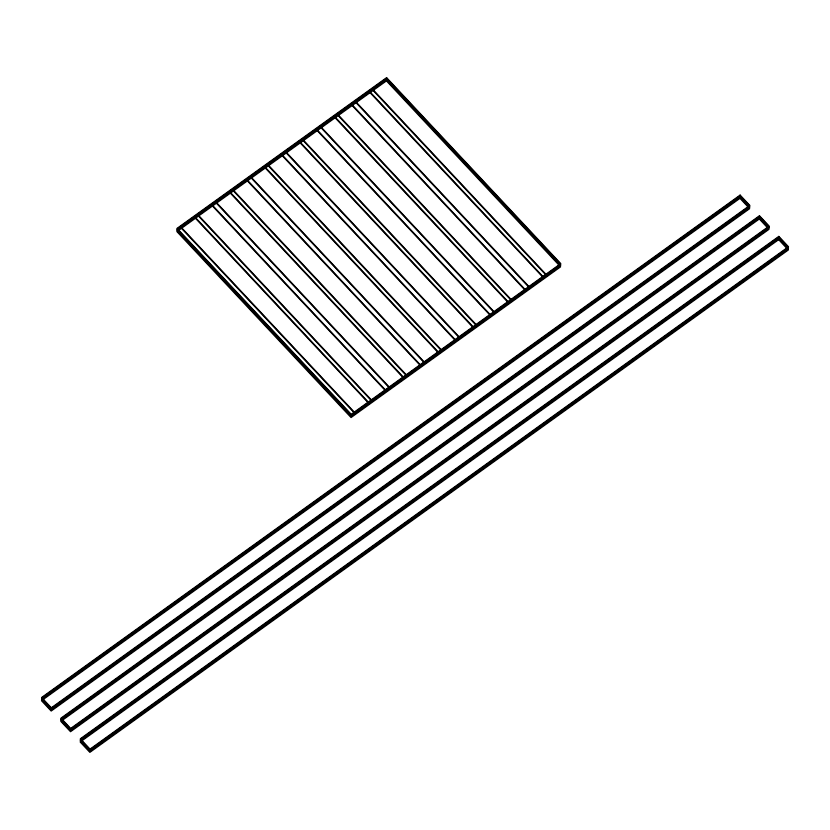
<?xml version="1.0" encoding="UTF-8"?>
<svg xmlns="http://www.w3.org/2000/svg" width="830" height="830" viewBox="0 0 830 830"><rect width="100%" height="100%" fill="white"/><g stroke="black" fill="none" stroke-linecap="round" stroke-linejoin="round"><path stroke-width="1.25" d="M372.566 89.132L546.711 275.083M372.535 89.858L546.679 275.799M369.111 90.916L543.256 276.867M369.08 91.642L543.225 277.594M355.136 100.969L529.281 286.91M355.105 101.696L529.25 287.637M351.609 104.207L525.753 290.147M351.578 104.922L525.722 290.874M337.644 114.25L511.788 300.201M337.613 114.976L511.757 300.917M334.189 116.034L508.334 301.985M334.148 116.76L508.292 302.711M320.214 126.087L494.358 312.028M320.183 126.814L494.327 312.754M316.687 129.324L490.831 315.265M316.655 130.051L490.8 315.991M302.722 139.367L476.866 325.319M302.691 140.094L476.835 326.045M299.267 141.162L473.411 327.103M299.225 141.878L473.37 327.829M285.292 151.205L459.436 337.156M285.261 151.931L459.405 337.872M281.764 154.442L455.909 340.383M281.733 155.169L455.877 341.109M267.8 164.485L441.944 350.436M267.758 165.212L441.902 351.163M264.334 166.28L438.479 352.221M264.303 166.996L438.448 352.947M250.37 176.323L424.514 362.274M250.338 177.049L424.483 362.99M246.842 179.56L420.986 365.501M246.811 180.286L420.955 366.227M232.877 189.603L407.022 375.554M232.836 190.329L406.98 376.281M229.412 191.398L403.556 377.339M229.381 192.114L403.525 378.065M215.447 201.441L389.592 387.392M215.416 202.167L389.561 388.108M211.92 204.678L386.064 390.629M211.889 205.404L386.033 391.345M197.945 214.721L372.089 400.672M197.913 215.447L372.058 401.398M194.49 216.516L368.634 402.457M194.459 217.242L368.603 403.183M180.525 226.559L354.669 412.51M180.484 227.285L354.628 413.236M386.604 77.636L177.06 228.354L351.204 414.295L560.748 263.587L386.604 77.636M386.573 78.362L177.029 229.07L351.173 415.021L560.717 264.303L386.573 78.362M386.541 79.089L176.998 229.796L351.142 415.747L560.686 265.029L386.541 79.089M386.5 79.805L176.956 230.522L351.111 416.463L560.644 265.756L386.5 79.805M386.448 80.894L176.915 231.612L351.059 417.552L560.592 266.845L386.448 80.894M740.121 195.081L41.656 697.459L51.325 707.783L749.801 205.404L740.121 195.081M740.09 195.797L41.624 698.175L51.294 708.509L749.77 206.131L740.09 195.797M740.059 196.523L41.583 698.902L51.263 709.235L749.729 206.857L740.059 196.523M740.028 197.25L41.552 699.628L51.221 709.961L749.698 207.583L740.028 197.25M739.976 198.339L41.5 700.717L51.18 711.04L749.646 208.662L739.976 198.339M759.471 215.738L61.005 718.116L70.675 728.45L769.151 226.071L759.471 215.738M759.44 216.464L60.974 718.842L70.643 729.165L769.12 226.787L759.44 216.464M759.409 217.19L60.932 719.558L70.612 729.892L769.078 227.513L759.409 217.19M759.377 217.906L60.901 720.284L70.571 730.618L769.047 228.24L759.377 217.906M759.326 218.996L60.849 721.374L70.529 731.707L768.995 229.329L759.326 218.996M778.82 236.394L80.354 738.773L90.024 749.106L788.5 246.728L778.82 236.394M778.789 237.121L80.323 739.499L89.993 749.832L788.469 247.454L778.789 237.121M778.758 237.847L80.282 740.225L89.962 750.559L788.427 248.18L778.758 237.847M778.727 238.573L80.251 740.951L89.92 751.275L788.396 248.896L778.727 238.573M778.675 239.652L80.199 742.03L89.879 752.364L788.344 249.986L778.675 239.652"/></g></svg>
